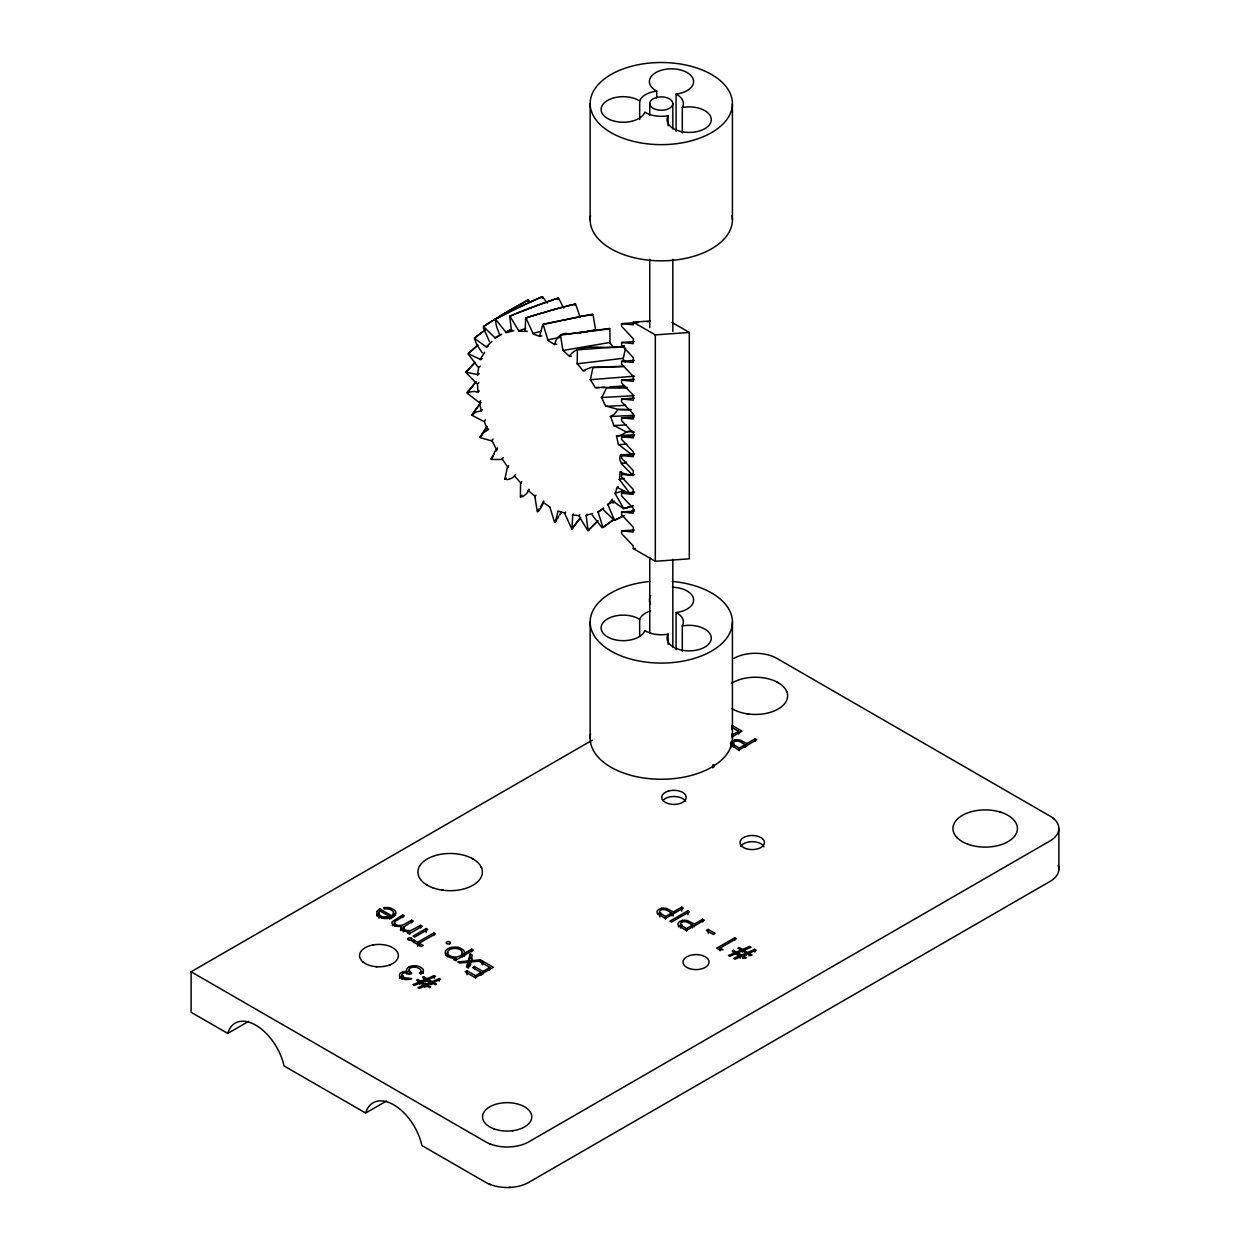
<?xml version="1.0" encoding="UTF-8"?>
<svg xmlns="http://www.w3.org/2000/svg" width="1250" height="1250" viewBox="0 0 1250 1250"><rect width="100%" height="100%" fill="white"/><g stroke="black" fill="none" stroke-linecap="round" stroke-linejoin="round"><path stroke-width="1.5" d="M625.562 348.078L623.438 357.812M595.453 328.891L592.984 314.531L582.578 316.219M562.781 349.531L560.484 335.156L609.625 328.438L607.719 329.391M477.391 374.812L478.719 367.578L480.25 366.188M621.375 471.703L620.016 471.891L619.484 479.734M534.984 497.344L537.281 511.797L538.797 509.172M464.422 956.016L464.469 952.688A9.641 5.562 0 0 0 463.672 950.297A8.391 4.844 0 0 0 463.25 949.938L460.188 948.031A9.672 5.578 0 0 0 459.016 947.641A8.438 4.875 0 0 0 458.281 947.453M554.844 344.219L556.781 344.281M542.906 502.734L543.812 501.031M596.203 330.531L595.406 329.359M535.969 495.172L535.047 496.812M571.422 356.078L569.469 356.391L562.719 350.031M554.906 343.75C556.156 337.469 561.5 332.281 568.5 333.656M542.844 503.188C544.031 503.859 535.125 516.625 539.062 509.375M557.969 299.453L558.266 297.984M610.016 341.969L609.891 328.797L568.766 333.859M482.25 964.891L482.25 960.891L470.156 962.062L468.406 968.078L466.484 966.984L467.844 962.281L459.719 963.062L457.797 961.953L468.234 960.953L470.25 953.969L472.172 955.078L470.547 964.719M470.25 953.969L468.234 964.937L468.234 960.953M520.516 483.938L520.422 497.203L521.219 495.75M577.234 363L577.359 349.859L624.625 346.297M480.188 359.406L484.656 352.266M618.375 486.859L617.125 487.156L615.156 493.844M528.156 490.969L529.172 489.234M409.281 969.328L409.297 969.266A4.422 2.562 0 0 1 410.188 968.172L411.078 967.672A5.359 3.094 0 0 1 411.688 967.453A4.906 2.828 0 0 1 413.766 967.141A6.031 3.484 0 0 1 416.594 967.438A6.938 4 0 0 1 417.156 967.609A6.312 3.641 0 0 1 417.656 967.781L419.391 968.688A8.047 4.641 0 0 1 420.016 969.188L420.75 970.094A5.375 3.094 0 0 1 420.906 970.516L420.812 971.625A8.531 4.922 0 0 1 420.453 972.25L419.875 972.937L421.969 973.438M409.281 973.312L409.297 973.25A4.422 2.562 0 0 1 410.188 972.156L410.531 971.938M562.656 350.516L609.844 342.484M521.734 481.75L520.672 483.531M585.141 370.797L583.234 371L577.078 363.422M555.234 522.047L557.969 511.516M556.016 520.375L555.391 521.375M376.875 915.938L377.094 915.469A9.062 5.234 0 0 1 377.594 914.766A11.125 6.422 0 0 1 379.047 913.469L379.422 913.219M574.719 305.109L575.312 303.922L571.422 305.062M569.797 355.516C580.516 340.938 609.281 350.828 624.281 346.047M527.953 491.469C528.156 492.938 519.531 499.906 521.859 495.281M423.141 971.859L423.016 972.125A9.266 5.359 0 0 1 422.703 972.609A12.109 7 0 0 1 421.969 973.438M377.094 911.484L376.766 914.156A8.406 4.859 0 0 0 377.562 915.516A9.188 5.312 0 0 0 378.203 916.141L381.391 917.875M505.672 477.828L504.812 479.375L507.25 467.891M505.891 478.125C504.422 481.234 512.109 478.703 513.969 476.656M541.75 504.75L542.516 503.422M540.594 506.734L541.359 505.422M492.062 457.5L491.125 459.125L495.797 449.859M492.266 457.828L491.312 459.453L501.5 459.5M492.547 456.687L493.016 455.875M492.734 457.016L493.203 456.203M493.969 454.25L494.438 453.438M495.875 450.984L496.844 449.344M496.547 450.5L497.031 449.688M401.391 926.672L401.109 927.141A6.094 3.516 0 0 0 400.938 927.609A4.797 2.766 0 0 0 400.953 928.422L401.172 928.938A6.859 3.969 0 0 0 401.406 929.297A6.234 3.594 0 0 0 401.813 929.766L403.234 930.703A7.219 4.172 0 0 0 404.031 931.047L407.344 931.719A10.141 5.859 0 0 0 409.172 931.672L409.812 934.281M561.438 511.969L559.562 514.953M590.516 379.016L592.953 367.562L624.188 366.547M560.953 513.312L560.203 514.5M558.797 516.125L558.047 517.312M486.859 426.484L479.969 437.312L483.203 432.922L486.719 430.594M487 426.828L480.109 437.641L491.188 440.734M514.344 476.188L515.453 474.516M558.312 517.453L557.547 518.609M392.25 925.703L395.562 923.062M508.75 465.734L507.547 467.5M556.797 519.781L556.047 520.938M502.016 459.188L503.25 457.531M486.172 346.953L491.937 341.422M612.406 499.219L607.922 504.891M497.578 447.844L496.297 449.516M491.656 440.656L493.109 439.031M480.813 402.734L471.922 415.234L483.406 421.266M480.719 402.391L471.812 414.891L476.109 412.031L480.391 411.047M487.203 430.484L488.719 428.859M580.641 517.281L571.75 528.922L565.016 514.078M580.531 517.906L572 528.984L572.656 515.922M487.594 430.406L484.297 421.359L485.469 419.812M576.922 363.828L623.109 358.297M401.484 926.547L399.547 926.437A8.25 4.766 0 0 1 398.297 926.437A7.031 4.062 0 0 1 397.641 926.391A8.141 4.703 0 0 1 396.906 926.297A7.187 4.141 0 0 1 394.984 925.828A5.594 3.234 0 0 1 394.312 925.531L393.281 924.938A5.562 3.219 0 0 1 392.812 924.562A5.75 3.312 0 0 1 392.25 921.703L402.688 914.953L404.297 915.891L395.562 921.016A9.062 5.234 0 0 0 394.844 921.578M401.484 930.531L401.75 926.203M480.875 411.094L482.547 409.594M471.656 387.453L467.078 393.172L478.516 401.938M471.625 387.125L476.312 381.766M472.984 385.828C460.797 398.125 470.719 389.281 477.094 392.078M472.953 385.5L475.609 382.25M599.188 387.641L595.5 387.922L590.219 379.438M481.313 411.141L479.375 402.234L480.656 400.703M591.359 315.609L592.672 314.219L581.266 316.219M565.656 512.062L564.922 513.641M477.625 392.281L479.328 390.906M597.688 520.672L596.875 521.547M597.938 520.703L588.688 529.922M468.703 369.297L465.828 372.438L476.672 383.562M468.719 369L471.609 366.188M470.156 367.75L465.828 372.125L476.922 374.516M597.125 521.562L587.859 530.719L579.281 516.609M470.172 367.453L473.078 364.641M471.641 365.891L474.547 363.094M473.094 364.344L475.281 362.312M477.984 392.422L477.484 384.047L478.891 382.578M573.297 514L572.562 515.5M583.797 370.297L591.312 367.375L623.984 366.234M477.75 375.047L479.219 373.609M588.922 529.922L588.094 530.719L586.312 516.406M579.828 514.781L578.922 515.625L572.422 514.922M469.766 352.469L468.188 353.938L477.953 366.938M469.844 352.203L472.938 349.547M471.359 351L468.25 353.672L479.875 359.125M471.422 350.75L474.531 348.094M473.016 349.297L476.125 346.656M474.609 347.844L476.938 345.922M476.203 346.391L477.734 345.203M477 345.672L477.812 344.953M480.625 359.797L482.219 358.453M602 397.078L606.641 387.828L627.219 387.797M587.328 514.219L586.156 515.953M404.016 926.656L413.297 921.078L411.672 920.156L404.625 924.141A15.234 8.797 0 0 1 403 924.859A6.781 3.922 0 0 1 402.438 925.047A5.891 3.406 0 0 1 399.141 925.422A6.656 3.844 0 0 1 398.25 925.328A5.25 3.031 0 0 1 397.531 925.203A6.094 3.516 0 0 1 396.797 925L396.594 924.922A4.422 2.547 0 0 1 396.094 924.719L395.297 924.266A3.906 2.25 0 0 1 394.781 921.562M613.828 519.203L612.078 520.609M613.609 519.516L610.766 521.641M474.937 337.797C474.453 342.453 479.312 348.391 482.359 352.812M612.297 520.562L606.328 524.969M475.797 337.125L474.203 338.25L485.812 346.531M475.063 337.594L477.516 335.797M475.922 336.922L478.359 335.141M477.625 335.594L479.219 334.469M610.984 521.594L605.438 525.625M478.484 334.938L480.078 333.812M479.344 334.266L481.812 332.5M480.203 333.609L482.672 331.844M481.938 332.297L483.531 331.188M482.797 331.641C486.641 330.922 481.703 327.375 484.172 326.125M483.656 330.984L485.266 329.891M484.531 330.344L485.391 329.688M494.797 337.766L501.781 334.141M603.719 508.219L600.609 510.188M486.5 347.328L488.188 346.094M592.703 513.484L585.922 515.359M606.531 524.906L604.531 526.266M605.641 525.547L603.625 526.891M604.734 526.188L602.719 527.516M603.828 526.812L602 527.562L592.219 515.141M602.922 527.438L598.328 512.766M513.75 309.625L514.656 309.016M515.562 308.422L516.844 308.094M450 943.547L449.641 943.766A2.062 1.188 0 0 1 447.125 943.734L446.766 943.609A2.016 1.172 0 0 1 446.656 942.062L447.078 941.812A2.062 1.188 0 0 1 449.688 941.859L450.016 942.047A1.875 1.078 0 0 1 450.297 942.297A2.062 1.188 0 0 1 449.656 943.734M484.328 325.984L486.906 324.359M486 324.938L483.422 326.562L494.5 337.312M603.281 508.359L598.109 512.359M486.156 324.797L487.828 323.766M487.078 324.219L488.734 323.188M391.609 918.422L391.875 915.594A7.578 4.375 0 0 0 392.734 914.922A6.75 3.906 0 0 0 393.172 914.438L393.297 914.234A6.141 3.547 0 0 0 393.641 913.406A7.281 4.203 0 0 0 393.688 913.031A6.469 3.734 0 0 0 393.672 912.672A7.578 4.375 0 0 0 393.594 912.281A6.141 3.547 0 0 0 392.734 910.984L390.812 909.766A8.781 5.078 0 0 0 389.406 909.266L389.281 909.234A7.5 4.328 0 0 0 387.938 908.953L387.609 908.906A5.672 3.281 0 0 0 386.234 908.844L384.062 909L383.859 907.656A10.875 6.281 0 0 1 385.797 907.469L387.812 907.516A9 5.203 0 0 1 389.906 907.875A8.531 4.922 0 0 1 391 908.188L394.344 910.016A9.188 5.297 0 0 1 395.016 910.656A7.859 4.547 0 0 1 395.891 912.797L395.875 913.047A11.438 6.594 0 0 1 395.641 914A9.859 5.688 0 0 1 395.234 914.797A10.75 6.203 0 0 1 394.844 915.344A9.312 5.375 0 0 1 393.312 916.625L392.172 917.266A9.312 5.375 0 0 1 391.438 917.578M487.984 323.625L489.656 322.609M660.688 914.219L660.391 914.406A3.938 2.266 0 0 0 659.953 916.891M488.906 323.047L492.594 320.719M634.438 376.203L589.969 379.734M489.828 322.469L491.672 321.297M492.422 320.859L494.438 319.578M493.344 320.281L495.359 319M634.203 509.797L633.266 510.375M447.969 952.719L447.5 953A8.812 5.094 0 0 0 445.594 954.969M391.609 915.766L379.859 908.969L379.047 909.484A11.125 6.422 0 0 0 377.594 910.781A9.188 5.312 0 0 0 377 911.484M495.188 319.141L498.891 316.859M634.406 509.703L632.797 510.656M496.109 318.562L499.812 316.297M408.5 967.266L410.125 966.484A8.234 4.75 0 0 1 411.844 966.016A9.172 5.297 0 0 1 413.109 965.828A8.172 4.719 0 0 1 418.234 966.281A10.016 5.781 0 0 1 419.375 966.672L421.422 967.75A8.453 4.875 0 0 1 421.906 968.109A9.062 5.234 0 0 1 422.578 968.75L422.75 968.953A7.578 4.375 0 0 1 423.391 970.625A7.187 4.141 0 0 1 423.391 971.016A7.938 4.578 0 0 1 423.141 971.859M600.312 510.375L597.812 511.781M495.078 338.188L500.469 334.922M632.328 510.953L633.469 510.281M499.062 316.734L500.75 315.734M500 316.172L501.672 315.172M631.859 511.234L633 510.562M500.922 315.609L502.609 314.609M501.859 315.047L503.547 314.047M631.391 511.516L632.531 510.844M502.781 314.484L504.469 313.484M614.453 502.203L612.938 503.094M503.719 313.922L505.406 312.922M630.922 511.797L632.062 511.125M504.656 313.359L506.344 312.375M505.594 312.812L507.281 311.828M496.406 449.469L492.031 440.562M625.719 405.312L605.719 406.375L601.531 397.375M631.594 511.406L630.641 511.969M506.531 312.25L508.219 311.266M507.469 311.703L509.156 310.719M508.406 311.156L510.094 310.172M509.344 310.609L511.031 309.625M510.281 310.062L512.922 308.531M511.219 309.516L513.859 308M1058.219 865.344A30.531 17.625 0 0 1 1049.953 881.469L528.828 1182.344A30.531 17.625 0 0 1 485.656 1182.344L421.906 1145.531A41.391 23.906 60 0 0 393.781 1104.844A41.391 23.906 60 0 0 365.656 1113.047L284 1065.906A41.391 23.891 60 0 0 255.875 1025.219A41.391 23.891 60 0 0 227.734 1033.422L191.109 1012.281L191.109 971.781L592.328 740.141M731.672 735.281L738.594 731.281L738.594 733.953M732.234 736.828L742.047 731.156L731.906 725.297L731.906 729.281M227.734 1033.422L248.563 1021.406M409.812 931.609L407.531 932.938L409.141 933.875L422.281 926.281L420.672 925.344L411.453 930.234A5.938 3.422 0 0 1 405.609 930.125A4.375 2.531 0 0 1 405.109 929.922L404.219 929.391A4 2.312 0 0 1 404 926.641M426.203 928.547L413.062 936.125L414.672 937.062L427.828 929.469L426.203 928.547L426.203 932.531M739.047 748.062L745.047 744.609L740.938 742.219A13.234 7.641 0 0 0 739.594 741.594L738.906 741.359A4.391 2.531 0 0 0 738 741.172A3.938 2.266 0 0 0 734.469 741.688L734.062 741.906A3.938 2.266 0 0 0 733.453 744.5A5.891 3.406 0 0 0 733.875 744.906L739.047 748.062L739.047 750.719M746.891 743.531L755.203 738.75L756.812 739.672L738.828 750.062L731.297 745.328A6.516 3.766 0 0 1 730.609 742.938A5.516 3.188 0 0 1 730.875 742.359A6.641 3.828 0 0 1 731.109 742.047A5.438 3.141 0 0 1 731.344 741.797A7.969 4.594 0 0 1 731.969 741.281A7.297 4.219 0 0 1 732.469 740.953L733.719 740.328A5.891 3.406 0 0 1 738.938 739.859L739.281 739.922A7.281 4.203 0 0 1 740.266 740.172L746.891 743.531L746.891 746.203M419.297 943.188L435.438 933.875L433.812 932.938L417.672 942.25L413.75 939.984L411.906 941.062L421.359 946.516L423.203 945.453L419.297 943.188L419.297 945.844M425.672 981.875L425.672 979.219L420.906 981.266L417.797 979.469L416.641 980.125L419.578 981.828L419.578 984.484M428.391 982.125L428.391 979.453L435.547 976.406L434.156 975.594L427 978.656L423.562 976.672L422.406 977.344L425.672 979.219M456.078 960.812L456.078 958.156L453.656 959.562L455.266 960.5L473.25 950.109L471.641 949.172L464.422 953.344M481.094 975.141L481.094 972.484L475.562 975.672L467.031 970.75L465.188 971.812L475.328 977.672L493.313 967.281L483.172 961.422L481.328 962.5L489.859 967.422L489.859 970.078M489.859 967.422L482.938 971.422L474.406 966.484L472.562 967.547L481.094 972.484M665.547 916.469L671.531 913.016L667.438 910.625A13.234 7.641 0 0 0 666.078 910L665.391 909.781A4.375 2.531 0 0 0 664.484 909.594A3.938 2.266 0 0 0 660.344 910.469A3.938 2.266 0 0 0 659.953 912.906A5.891 3.406 0 0 0 660.359 913.328L665.547 916.469L665.547 919.141M673.375 911.953L681.688 907.156L683.297 908.094L665.312 918.469L657.781 913.75A6.516 3.766 0 0 1 657.016 911.719A6.859 3.953 0 0 1 657.094 911.359A5.516 3.188 0 0 1 657.375 910.781A6.641 3.828 0 0 1 657.594 910.469A5.438 3.141 0 0 1 657.828 910.203A7.953 4.594 0 0 1 658.453 909.688A7.312 4.219 0 0 1 658.953 909.359L660.203 908.75A5.891 3.406 0 0 1 665.422 908.266L665.766 908.328A7.297 4.219 0 0 1 666.766 908.578L673.375 911.953L673.375 914.609M687.906 910.75L669.922 921.141L671.531 922.062L689.531 911.688L687.906 910.75L687.906 914.734M365.656 1113.047L386.469 1101.031M681.922 922.203L681.375 922.531A3.938 2.266 0 0 0 680.938 925.016A5.891 3.406 0 0 0 681.344 925.438L686.531 928.594L692.531 925.125L688.422 922.75A13.234 7.641 0 0 0 687.062 922.125L686.375 921.891A4.375 2.531 0 0 0 685.469 921.703A3.938 2.266 0 0 0 681.938 922.219M694.375 924.062L702.672 919.266L704.281 920.203L686.297 930.594L678.781 925.859A6.516 3.766 0 0 1 678 923.844A6.891 3.969 0 0 1 678.078 923.484A5.531 3.188 0 0 1 678.359 922.891A6.641 3.828 0 0 1 678.578 922.578A5.438 3.141 0 0 1 678.812 922.328A8 4.609 0 0 1 679.438 921.797L681.188 920.859A5.891 3.406 0 0 1 686.406 920.391L686.75 920.438A7.297 4.219 0 0 1 687.75 920.703L694.375 924.062L694.375 926.719M708.203 929.391L706.359 930.453L713.281 934.453L715.125 933.391L708.203 929.391L708.203 933.375M720.203 948.031L736.344 938.719L734.719 937.781L716.734 948.172L720.062 950.078L722.969 949.625L720.203 948.031L720.203 950.688M749.016 955.875L749.016 953.219L756.172 950.156L754.781 949.359L747.625 952.406L743.938 950.281L751.094 947.234L749.703 946.422L742.547 949.484L739.109 947.5L737.953 948.172L741.219 950.047L736.453 952.094L733.344 950.297L732.188 950.953L735.125 952.656L728.5 955.484L729.891 956.281L736.516 953.453L740.203 955.578L740.203 958.234M513.109 308.422L514.797 307.453M514.047 307.891L515.75 306.922M515 307.344L517.641 305.844M515.938 306.812L518.578 305.312M517.828 305.734L519.531 304.781M518.781 305.203L520.484 304.25M519.734 304.672L521.438 303.719M520.672 304.141L522.391 303.188M521.625 303.625L524.281 302.141M522.578 303.094L525.234 301.609M524.484 302.047L526.203 301.094M525.438 301.531L527.156 300.578M507.297 331.094L508.219 330.594M526.391 301L528.109 300.062L528.422 301.875M527.359 300.484L528.312 299.969L530.594 302.281M509.141 330.094L510.062 329.594M496.25 318.688C494.547 322.938 497.672 329.469 499.469 334.234M497.219 318.188L495.5 319.109L505.547 331.844M624.234 515.547L614.344 520.375L603.266 509.656M496.453 318.609L498.172 317.672M497.422 318.109L500.109 316.672M498.375 317.594L501.062 316.172M623.922 515.688L614.5 520.234L608.203 505.297M734.453 745.672L733.891 746A3.938 2.266 0 0 0 733.109 746.969M681.922 926.203L681.375 926.531A3.938 2.266 0 0 0 680.5 928.094M500.312 316.594L502.031 315.672M501.281 316.094L503 315.172M502.25 315.594L504.938 314.188M503.219 315.109L505.906 313.688M505.156 314.125L506.875 313.203M505.734 332.188L511.641 329.953M506.125 313.625L509.031 312.172M507.094 313.141L508.063 312.656M508.812 312.234L510 311.688M509.797 311.75L510.984 311.203M510.766 311.266L512.938 310.25M511.734 310.781L513.906 309.766M403.156 977.281L402.625 977.578A3.578 2.062 0 0 0 401.891 979L401.938 979.344M513.688 309.828L514.891 309.297M514.672 309.344L516.844 308.344M515.641 308.875L520.547 306.516M517.594 307.922L518.578 307.453M518.797 307.406L521.516 306.062M520.766 306.469L522.5 305.594M521.75 306.016L524.469 304.672M522.734 305.547L525.453 304.219M596.266 387.453L627.031 387.469M614.578 501.219L607.562 504.359M524.688 304.625L527.422 303.297M525.688 304.172L528.422 302.844M506.016 332.766L513.734 330.703M409.609 970.672L408.5 971.25A7.266 4.203 0 0 0 407.312 972.25A6.266 3.609 0 0 0 407.078 972.563A8.828 5.094 0 0 0 406.828 973.016L406.562 973.016A5.422 3.125 0 0 0 405.828 972.922A3.391 1.953 0 0 0 403.141 973.281L402.625 973.594A3.578 2.062 0 0 0 401.891 975L401.938 975.359M527.656 303.266L529.406 302.391M528.641 302.812L531.375 301.5M529.625 302.359L532.375 301.047M531.609 301.469L534.344 300.172M532.594 301.016L535.344 299.719M534.578 300.141L537.328 298.844M535.562 299.703L538.312 298.406M537.562 298.828L540.312 297.547M538.547 298.391L541.297 297.109M540.547 297.516L542.297 296.688L542.312 298.359M541.531 297.094L542.531 296.672L547.156 303.109M419.578 981.828L412.937 984.656L414.328 985.453L420.969 982.625L424.641 984.75L424.641 987.406M422.297 984.719L422.297 982.062L427.062 980.031L430.75 982.156L430.75 984.812M422.297 982.062L425.969 984.188L430.75 982.156M424.641 984.75L418.016 987.578L419.406 988.391L426.047 985.562L429.562 987.594L430.703 986.922L427.359 985L432.141 982.953L435.328 984.797L436.469 984.125L433.469 982.391L440.625 979.328L439.234 978.531L432.078 981.578L428.391 979.453M737.844 955.547L737.844 952.891L742.609 950.859L746.297 952.984L746.297 955.641M740.203 955.578L733.562 958.406L734.953 959.219L741.594 956.391L745.109 958.422L746.25 957.75L742.906 955.812L742.906 958.484M746.297 952.984L741.516 955.016L737.844 952.891M742.906 955.812L747.688 953.781L750.875 955.625L752.016 954.953L749.016 953.219M512.906 314.969L509.906 316.219L518.5 330.359M513.906 314.562L509.672 316.234L511.469 330.641M513.672 314.562L514.906 314.141M518.625 330.719L525.609 328.562M514.672 314.156L515.906 313.734M515.672 313.734L516.922 313.328M516.672 313.328L518.688 312.516M517.922 312.922L522.703 310.906M518.922 312.516L523.719 310.516M389.531 965L390.375 964.672M522.953 310.922L524.719 310.109M523.953 310.516L525.734 309.719M524.969 310.125L529.766 308.156M525.969 309.734L530.781 307.766M530.016 308.172L531.797 307.391M531.031 307.797L532.812 307M532.047 307.406L536.859 305.484M533.047 307.031L537.875 305.109M518.828 331.312L527.281 331.312M537.109 305.516L538.891 304.75M538.125 305.141L541.938 303.641M539.141 304.781L542.953 303.266M542.188 303.672L543.969 302.906M543.203 303.312L547.031 301.828M544.219 302.938L548.047 301.469M611.109 416.328L614.641 413.938L617.797 409.641L631.062 409.875M547.281 301.859L549.062 301.109M548.297 301.516L552.375 300.109M549.312 301.156L551.359 300.453M552.125 300.062L553.406 299.75M553.156 299.703L555.453 299.062M620.562 346.875L623.156 346.219M554.172 299.359L556.469 298.719M556.219 298.672L557.5 298.375M557.234 298.328L558.516 298.047L563.734 308.062M532.859 333.438L540.844 331.359M623.594 490.703L614.734 493.391M632.953 505.938L631.328 506.453M633.094 505.75L629.125 507.125M532.938 315.672L525.75 317.953L525.109 331.031M667.875 791.266L668.438 791.078A12.203 7.047 0 0 1 686.172 797.734A12.203 7.047 0 0 1 667.328 803.281A12.203 7.047 0 0 1 668.438 791.078M533.969 315.359L526.016 318.016L532.766 332.938M533.203 315.75L535 315.031M534.234 315.422L536.031 314.719M535.266 315.109L537.062 314.406M631.453 506.266L627.469 507.609M536.281 314.797L538.094 314.094M537.312 314.484L539.109 313.781M538.344 314.172L540.141 313.469M539.375 313.859L541.172 313.172M540.406 313.547L542.203 312.859M389.828 919.25L389.828 916.594L387.547 917.125A6.203 3.578 0 0 1 384.266 917.109M541.438 313.25L552.531 309.891M542.469 312.938L553.562 309.594M629.25 506.922L625.797 508.078M532.969 333.891L539.875 336.469L541.844 335.891M627.594 507.406L623.547 508.688L612 500.453M552.781 309.984L554.594 309.312M553.828 309.703L555.625 309.031M554.859 309.406L563.906 306.812M625.922 507.875L623.672 508.484L615.453 494.187M556.656 308.75L562.875 307.078M563.141 307.188L564.938 306.531M564.172 306.922L572.188 304.688M565.969 306.266L571.156 304.953M547.75 339.844L559.688 337.484M572.453 304.812L575.578 304.047L580.031 316.875M579.516 333.047L581.5 332.625M585.453 331.812L590.391 330.812M591.391 330.609L595.344 329.844M624.25 478.391L619.047 479.359M581.531 316.406L542.859 324.297L539.797 335.5M580.5 316.594L543.125 324.422L547.734 339.422M613.891 425.625L610.562 416.469M372.953 944.938L373.938 944.781M401.75 930.188L400.484 930.359M634.562 492.312L630.75 493.109M633.938 492.406L628.266 492.953L618 487.906M513.531 1130.578L512.281 1130.75M630.828 492.844L629.562 493.016L619.812 480.016M626.656 462.172C619.875 466.719 618.141 456.703 621.266 454.406M606.578 406.203L617.641 409.297L630.922 409.531M470.547 960.734L480.328 959.781L482.25 960.891M626.828 444.109L618.391 444.703L616.453 435.797L634.562 434.688M672 322.438L689.297 332.438L689.297 558.828L655.312 561.297L633.281 548.578L633.281 545.953L621.594 533.625L621.594 530.891L633.281 532.047L633.281 527.125L621.594 514.781L621.594 512.047L633.281 513.203L633.281 508.281L621.594 495.937L621.594 493.219L633.281 494.375L633.281 489.438L621.594 477.094L621.594 474.375L633.281 475.531L633.281 470.594L621.594 458.266L621.594 455.531L633.281 456.687L633.281 451.75L621.594 439.422L621.594 436.688L633.281 437.844L633.281 432.906L621.594 420.578L621.594 417.844L633.281 419L633.281 414.078L621.594 401.734L621.594 399L633.281 400.156L633.281 395.234L621.594 382.891L621.594 380.172L633.281 381.328L633.281 376.391L621.594 364.047L621.594 361.328L633.281 362.484L633.281 357.547L621.594 345.219L621.594 342.484L633.281 343.641L633.281 338.703L621.594 326.375L621.594 323.641L633.281 324.797L633.281 322.188L650.281 320.953M621.594 323.641L638.594 322.406M647.094 321.797L649.219 321.641M633.281 322.188L655.312 334.891L689.297 332.438M621.594 342.484L634.344 341.562M621.594 361.328L634.344 360.406M621.594 380.172L634.344 379.25M601.938 387.438L604.688 387.234M621.594 399L634.344 398.078M621.594 417.844L634.344 416.922M621.594 436.688L634.344 435.766M621.594 455.531L634.344 454.609M621.594 474.375L625.844 474.062M621.594 493.219L634.344 492.281M621.594 512.047L634.344 511.125M621.594 530.891L634.344 529.969M633.281 548.578L635.406 548.422M456.078 958.156L455.109 958.219A8.766 5.062 0 0 1 453.844 958.219L453 958.172A7.766 4.484 0 0 1 451.219 957.859A9.469 5.469 0 0 1 449.594 957.359L446.859 955.766A8.859 5.109 0 0 1 446.188 955.109L445.812 954.609A8.484 4.906 0 0 1 445.469 953.953L445.375 953.688A10.062 5.812 0 0 1 445.219 952.844A11.438 6.609 0 0 1 445.219 952.266A9.641 5.562 0 0 1 445.312 951.75A10.219 5.906 0 0 1 445.5 951.219A8.812 5.094 0 0 1 447.516 949.016L448.344 948.531A9.359 5.406 0 0 1 449.391 948.047A9.812 5.672 0 0 1 450.156 947.766A9.109 5.266 0 0 1 453.984 947.125A11.297 6.516 0 0 1 455.547 947.109A9.641 5.562 0 0 1 458.25 947.344M610.172 386.844L624.641 385.906M601.219 397.578L633.969 395.688M386.672 917.219L384.688 917.172M626.609 424.906L613.469 425.594M634.703 474.672L627.125 474.516L620.906 472.453M634.516 415.297L610.172 416.531M633.328 474.438L631.938 474.516M508.844 1187.469L510.438 1187.406M634.531 454.094L620.719 454.875M634.5 453.766L630.672 453.781L619.25 445.016M617.406 435.906C623.312 436.25 627.406 428.109 634.203 432.219M633.297 431.859L625.844 431.719L614.359 425.688M409.672 940.156L409.703 940.172A2.047 1.188 0 0 1 407.797 939.094M375.922 966.672L376.922 966.75M407.047 974.25L406.328 971.516A5.859 3.391 0 0 0 401.703 972.234L400.906 972.734A5.266 3.047 0 0 0 400.328 973.203A6.703 3.875 0 0 0 399.734 976.156M747.047 713.812L748.688 714.047M441.797 890.062L443.438 890.281M406.859 973.062C409.281 974.547 414.328 974.172 410 971.641A6.156 3.547 0 0 1 409.25 970.516A5.344 3.094 0 0 1 409.281 969.328M999.828 811.922L1001.312 812.391M564.797 513.047L557.938 511.031M489.297 1143.625L490.625 1144.156M489.297 1184.141L490.625 1184.656M402.5 978.578L400.891 977.594M656.703 97.859L656.703 91.094A22.109 12.766 0 0 1 658.484 71.266A22.109 12.766 0 0 1 691.688 76.406A22.109 12.766 0 0 1 676.078 94.078L676.922 94.547A22.109 12.766 0 0 1 682.312 107.516L682.312 132.906M672.469 587.266A22.109 12.766 0 0 1 693.531 598.984A22.109 12.766 0 0 1 676.078 612.516L676.922 612.984A22.109 12.766 0 0 1 682.312 625.953L682.312 651.344M776.969 682.016L778.188 682.672M471.703 858.25L472.938 858.922M547.781 340.391L554.797 344.703M744.266 746.031L745.609 746.781M670.75 914.438L673.375 915.938M731.484 727.188L738.594 731.281M470.25 957.953L472.172 959.062M389.828 916.594L379.859 910.828L379.297 911.438A8.391 4.844 0 0 0 378.922 912.047A5.828 3.375 0 0 0 378.703 913.172A6.906 3.984 0 0 0 379.031 914.172L379.328 914.625A6.922 4 0 0 0 379.609 914.953A8.656 5 0 0 0 380.219 915.516L381.234 916.156A7.219 4.172 0 0 0 382.922 916.828A6.344 3.656 0 0 0 383.453 916.969M191.109 971.781L485.656 1141.828A30.531 17.625 0 0 0 528.828 1141.828L1049.953 840.969A30.531 17.625 0 0 0 1049.953 816.047L776.984 658.453A30.531 17.625 0 0 0 733.812 658.453M732.062 708.672L732.609 709A32.234 18.609 0 0 0 778.594 708.766A32.234 18.609 0 0 0 777.375 682.234A32.234 18.609 0 0 0 731.438 683.391M426.188 884.531L427.344 885.234M393.078 913.141L393.75 913.562A9.766 5.641 0 0 1 394.812 914.422L395.016 914.641A7.859 4.547 0 0 1 395.578 915.469M420.797 971.344L421.422 971.734A8.453 4.875 0 0 1 421.906 972.094A9.062 5.234 0 0 1 422.578 972.734L422.75 972.937A7.578 4.375 0 0 1 423.109 973.531M462 952.938L463.25 953.922A8.391 4.844 0 0 1 463.625 954.328A9.609 5.547 0 0 1 464.359 955.812M621.094 463.391L631.781 474.297M542.969 502.234L550 507.109M411.297 938.312L410.906 938.094A1.953 1.125 0 0 0 408.406 938.031L408.047 938.25A1.844 1.062 0 0 0 407.719 939.016M535.109 496.438L528.297 490.547M1053.062 818.156L1053.969 818.906M609.688 342.891L613.297 346.812M956.469 836.953L957.266 837.813M520.844 483.125L514.531 475.938M622.859 358.609L625.359 362.109M507.797 467.203L502.266 459.031M489.594 341.719L484.453 330.484M407.047 971.578L406.687 970.859A7.031 4.062 0 0 1 406.578 970.312L406.75 969.203A8.828 5.094 0 0 1 407.094 968.562A6.266 3.609 0 0 1 407.312 968.266A7.031 4.062 0 0 1 408.437 967.344M554.641 522.516L550.031 507.625M786.531 691.016L786.922 691.969M481.281 867.266L481.672 868.203M1058.891 828.516L1058.891 869.016M755.203 738.75L755.203 741.406M754.781 949.359L754.781 952.016M745.047 744.609L745.047 747.266M742.547 949.484L742.547 952.141M736.453 952.094L736.453 954.75M734.719 937.781L734.719 940.438M733.344 950.297L733.344 952.953M732.422 103.578A71.141 41.078 0 0 1 625.719 139.141A71.141 41.078 0 0 1 625.719 68A71.141 41.078 0 0 1 732.422 103.578L732.422 219.766M732.422 622L732.422 738.188M713.812 767.172L713.812 764.5L712.656 765.172L712.656 767.828M702.672 919.266L702.672 921.938M692.531 925.125L692.531 927.797M686.531 928.594L686.531 931.25M681.688 907.156L681.688 911.141M676.078 94.078L676.078 131.328M676.078 612.516L676.078 649.75M672.828 103.578A11.531 6.656 0 0 1 655.516 109.344A11.531 6.656 0 0 1 655.516 97.797A11.531 6.656 0 0 1 672.828 103.578L672.828 128.891M672.828 259.375L672.828 331.438M672.828 559.312L672.828 646.953M671.531 913.016L671.531 915.672M656.703 91.094A22.109 12.766 0 0 0 639.672 100.922A22.109 12.766 0 0 0 605.328 101.953A22.109 12.766 0 0 0 614.234 121.125A22.109 12.766 0 0 0 644.859 112.109L645.609 112.563A22.109 12.766 0 0 0 668.125 115.703L668.125 125.859M650.547 610.859A22.109 12.766 0 0 0 639.672 619.359A22.109 12.766 0 0 0 605.328 620.391A22.109 12.766 0 0 0 614.234 639.562A22.109 12.766 0 0 0 644.859 630.547L645.609 631A22.109 12.766 0 0 0 668.125 634.141L668.125 644.297M655.312 334.891L655.312 561.297M649.75 103.578L649.75 115.25M649.75 259.375L649.75 327.547M649.75 557.359L649.75 633.312M639.672 100.922L639.672 119.547M639.672 619.359L639.672 636.281M590.156 103.578L590.156 219.766M590.156 622L590.156 738.188M483.172 961.422L483.172 964.094M482.938 971.422L482.938 974.078M480.328 959.781L480.328 962.453M475.562 975.672L475.562 978.328M474.406 966.484L474.406 969.141M471.641 949.172L471.641 951.844M470.156 962.062L470.156 966.047M467.844 962.281L467.844 966.281M467.031 970.75L467.031 974.734M439.234 978.531L439.234 981.188M434.156 975.594L434.156 978.266M433.812 932.938L433.812 935.594M432.078 981.578L432.078 984.25M427 978.656L427 981.312M425.969 984.188L425.969 986.844M423.562 976.672L423.562 979.328M420.906 981.266L420.906 983.922M420.672 925.344L420.672 928M417.672 942.25L417.672 946.25M417.797 979.469L417.797 982.125M413.75 939.984L413.75 942.656M411.672 920.156L411.672 922.812M402.688 914.953L402.688 917.625M379.859 908.969L379.859 911.625M363.281 962.219A19.344 11.172 0 0 0 367.547 964.672L368.375 965A19.422 11.203 0 0 0 398.078 957.547A19.422 11.203 0 0 0 374.594 944.688A19.422 11.203 0 0 0 363.25 962.187M740.625 846.547A12.203 7.047 0 0 1 752.547 841.672A12.203 7.047 0 0 1 764.031 846.891M662.828 800.672A12.203 7.047 0 0 1 674.625 796.5A12.203 7.047 0 0 1 685.594 801.375M399.688 976.125A8.234 4.75 0 0 0 403.406 978.953L403.688 979.047A6.828 3.938 0 0 0 406.187 979.5A8.016 4.625 0 0 0 406.906 979.531A6.625 3.828 0 0 0 407.531 979.531A7.969 4.594 0 0 0 408.234 979.484A7 4.047 0 0 0 408.891 979.406A9.031 5.219 0 0 0 409.75 979.25L411.797 978.672L407.672 978.109A5.531 3.188 0 0 1 407.156 978.109A4.906 2.828 0 0 1 404.156 977.406L403.438 977.031A6.672 3.859 0 0 1 402.672 976.453A5.188 3 0 0 1 402 975.531M405.562 979.438A7.625 4.406 0 0 1 404.891 979.344M399.641 978.219A6.703 3.875 0 0 1 400.312 977.188A5.266 3.047 0 0 1 400.906 976.719L401.734 976.25A5.859 3.391 0 0 1 403.125 975.734M409.219 974.375A5.344 3.094 0 0 1 409.281 973.312M420.859 974.359A5.375 3.094 0 0 0 420.75 974.078L420.172 973.312A8.047 4.641 0 0 0 419.391 972.688M411.422 938.25A2.047 1.188 0 0 1 411.875 938.937M411.75 939.031A1.828 1.047 0 0 1 410.094 940.172M382.562 918.094A9.312 5.375 0 0 1 381.438 917.766M382.516 918.203A7.906 4.562 0 0 0 383.594 918.406A8.469 4.891 0 0 0 386.078 918.578L387.484 918.484A9.562 5.516 0 0 0 390.641 917.875M379.031 918.172A6.906 3.984 0 0 1 378.703 917.172A5.828 3.375 0 0 1 378.922 916.031A8.391 4.844 0 0 1 379.297 915.422M403.312 931.859A4 2.312 0 0 1 404 930.625M447.5 956.844A7.344 4.234 0 0 1 447.5 956.422A6.703 3.875 0 0 1 447.609 955.875A8.875 5.125 0 0 1 447.891 955.234A6.719 3.875 0 0 1 448.109 954.906M452.656 956.797A7.781 4.484 0 0 1 452.016 956.641A6.578 3.797 0 0 1 451.188 956.391L449.156 955.328A7.344 4.234 0 0 1 447.5 952.437A6.703 3.875 0 0 1 447.609 951.875A8.875 5.125 0 0 1 447.891 951.25A6.719 3.875 0 0 1 448.25 950.734L448.625 950.359A5.688 3.281 0 0 1 449.109 949.969L450.172 949.359A6.312 3.641 0 0 1 451.5 948.875A7.656 4.422 0 0 1 457.25 948.656A6.844 3.953 0 0 1 458.156 948.891A8 4.625 0 0 1 459.047 949.203L460.531 949.984A6.875 3.969 0 0 1 461.125 950.438A8.156 4.703 0 0 1 462.219 951.922A6.891 3.969 0 0 1 460.797 955.422L459.531 956.125A7.781 4.5 0 0 1 458.938 956.375A7.109 4.109 0 0 1 452.625 956.797M394.344 926.25A3.906 2.25 0 0 1 394.781 925.562M384.141 916.859A7.578 4.375 0 0 1 383.469 916.734M400.484 929.391A5.891 3.406 0 0 0 402.438 929.031L403 928.844A15.234 8.797 0 0 0 404.625 928.141M394.844 925.578A9.062 5.234 0 0 1 395.562 925M391.562 917.5A9.859 5.688 0 0 1 390.766 917.781M462.422 956.891A6.891 3.969 0 0 0 462.234 955.906A8.156 4.703 0 0 0 461.859 955.234M393.672 916.656A7.578 4.375 0 0 0 393.594 916.266A6.141 3.547 0 0 0 393.172 915.438M678.359 926.875A6.641 3.828 0 0 1 678.578 926.562A5.438 3.141 0 0 1 678.812 926.312A8 4.609 0 0 1 679.438 925.797L681.188 924.844A5.891 3.406 0 0 1 681.922 924.594M657.828 914.203A7.953 4.594 0 0 1 658.453 913.672A7.312 4.219 0 0 1 658.953 913.344L660.203 912.734A5.891 3.406 0 0 1 660.688 912.547M682.188 920.531A6.672 3.844 0 0 1 682.734 920.406M661.188 908.422A6.672 3.844 0 0 1 661.75 908.281M730.609 748.203A6.594 3.812 0 0 1 730.609 746.938A5.516 3.188 0 0 1 730.875 746.359A6.641 3.828 0 0 1 731.109 746.047A5.438 3.141 0 0 1 731.344 745.781A7.969 4.594 0 0 1 731.969 745.266A7.297 4.219 0 0 1 732.469 744.938L733.719 744.312A5.891 3.406 0 0 1 734.453 744.062M734.703 740A6.672 3.844 0 0 1 735.266 739.875M672.266 581.422A71.141 41.078 0 0 1 720.984 644.344A71.141 41.078 0 0 1 601.594 644.344A71.141 41.078 0 0 1 650.312 581.422M732.047 733.953A71.141 41.078 0 0 1 661.297 779.266A71.141 41.078 0 0 1 590.531 733.953M682.312 625.953A22.109 12.766 0 0 1 711.156 636.75A22.109 12.766 0 0 1 686.844 650.797A22.109 12.766 0 0 1 668.125 634.141M650.5 604.031A22.109 12.766 0 0 1 650.734 595.609M732.047 215.516A71.141 41.078 0 0 1 661.297 260.828A71.141 41.078 0 0 1 590.531 215.516M682.312 107.516A22.109 12.766 0 0 1 711.156 118.328A22.109 12.766 0 0 1 686.844 132.359A22.109 12.766 0 0 1 668.125 115.703M493.766 1128.781A24.609 14.203 0 0 0 531.734 1117.609A24.609 14.203 0 0 0 495.984 1104.203A24.609 14.203 0 0 0 493.766 1128.781M432.578 887.688A32.234 18.609 0 0 0 482.328 873.047A32.234 18.609 0 0 0 435.5 855.5A32.234 18.609 0 0 0 432.578 887.688M689.516 968.594A13 7.516 0 0 0 709.031 962.094A13 7.516 0 0 0 689.516 955.594A13 7.516 0 0 0 689.516 968.594M967.641 844.125A32.234 18.609 0 0 0 1017.375 829.484A32.234 18.609 0 0 0 970.547 811.922A32.234 18.609 0 0 0 967.641 844.125M746.125 848.641A12.203 7.047 0 0 0 764.438 842.547A12.203 7.047 0 0 0 746.125 836.438A12.203 7.047 0 0 0 746.125 848.641"/></g></svg>
